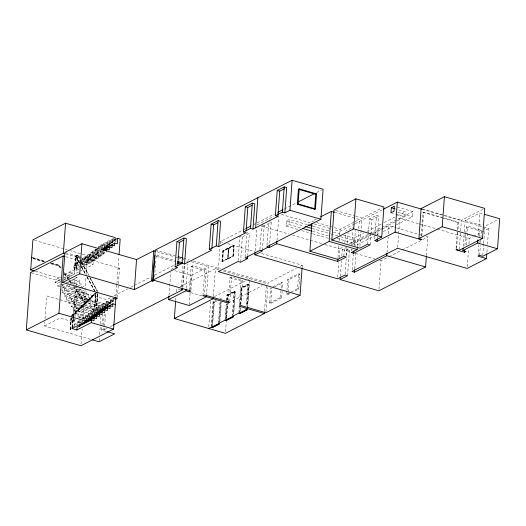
<?xml version="1.0" encoding="UTF-8"?>
<svg xmlns="http://www.w3.org/2000/svg" width="526" height="526" viewBox="0 0 526 526"><rect width="100%" height="100%" fill="white"/><g stroke="black" fill="none" stroke-linecap="round" stroke-linejoin="round"><path stroke-width="0.39" stroke-dasharray="2.63 1.97" d="M90.531 339.303L44.493 325.956L44.789 321.899M45.026 318.651L46.696 295.934L59.182 299.55M60.556 281.785L57.682 283.251L55.204 282.534L55.408 279.806L60.437 277.241M59.957 286.703L57.479 285.986L57.682 283.251M60.358 281.246L57.88 280.522L58.084 277.794L60.24 276.696M78.177 286.631L64.514 293.593L62.035 292.877L62.232 290.148L70.142 286.118M69.945 285.572L64.915 288.136L62.436 287.42L62.633 284.691L65.513 283.225M66.789 297.045L66.585 299.774L80.971 292.443L81.168 289.714L66.789 297.045L64.31 296.329L64.514 293.593M77.256 286.453L67.19 291.588L64.711 290.865L64.915 288.136M80.971 289.168L69.465 295.033L66.986 294.317L67.19 291.588M63.83 278.136L69.583 275.203L69.787 272.475L74.738 273.908L74.942 271.179L78.828 269.2L79.025 266.472L103.918 253.821L104.115 251.093L89.736 258.424L89.538 261.152L87.06 260.436L86.862 263.164L84.384 262.448L84.18 265.176L81.708 264.46L81.556 266.504M68.867 303.219L69.064 300.491L83.443 293.16L83.246 295.888L68.867 303.219L71.339 303.936L85.725 296.605L85.521 299.333L71.141 306.665L71.339 303.936M71.74 298.479L71.543 301.207L85.922 293.876L86.126 291.148L71.74 298.479L69.268 297.762L69.465 295.033M74.942 271.179L72.463 270.463L72.266 273.191L64.356 277.228M78.828 269.2L73.87 267.767L74.074 265.032L101.564 251.106M70.122 329.585L71.102 316.185M79.419 262.559L75.915 256.129L74.876 270.325L74.468 270.331L75.514 256.136L77.861 255.143L79.419 257.996M70.28 329.48L71.122 318.013M74.468 270.331L75.652 256.333L77.861 255.143M70.372 329.631L71.214 318.164M74.718 270.403L75.744 256.484L77.841 255.412L76.816 269.332L76.415 269.338L77.434 255.419L79.617 259.035M70.523 329.546L71.365 318.085M71.26 283.567L74.14 282.1L74.337 279.372L72.483 278.833M71.937 328.526L72.141 325.798L81.491 321.031M74.074 265.032L76.553 265.755L76.75 263.026L79.623 261.56M72.128 327.744L73.029 315.462L97.507 292.18L96.501 305.823L96.909 305.816L97.895 292.417M73.416 310.116L73.62 307.388L88 300.057L87.796 302.785L73.416 310.116L75.895 310.833L90.275 303.502L90.078 306.231L75.698 313.562L75.895 310.833M73.818 304.659L74.021 301.924L88.401 294.593L88.197 297.321L73.818 304.659L76.296 305.376L90.676 298.045L90.479 300.773L76.092 308.105L76.296 305.376M72.279 327.731L73.088 316.691M76.415 269.338L77.611 255.071M72.43 327.001L73.153 317.171M73.278 315.534L73.048 315.192L96.804 292.206M76.664 269.411L77.703 255.222L79.65 258.792M72.588 326.922L73.311 317.093M44.493 325.956L60.036 318.033L73.101 321.82L73.344 318.559M73.403 317.743L74.955 296.572L76.513 295.783L104.227 303.818M76.513 295.783L74.659 321.024L73.416 320.669L73.66 317.408M73.719 316.593L75.626 290.641L106.587 299.623L110.236 297.762M76.415 285.546L76.618 282.817L74.14 282.1M70.346 283.389L76.816 280.088L77.02 277.36L75.777 276.998M74.666 325.831L74.817 323.786L80.57 320.853M79.426 261.014L79.229 263.743L76.75 263.026M75.501 285.368L79.091 283.534L79.294 280.805L76.816 280.088M80.373 320.308L77.493 321.774L77.296 324.503L74.817 323.786M99.809 250.021L82.102 259.002L81.905 261.731L96.284 254.4L96.488 251.671L98.96 252.388L99.164 249.659M93.713 312.944L82.924 318.447L77.973 317.007L78.17 314.278L96.442 304.968L98.914 305.685L109.704 300.188M78.374 311.55L78.571 308.821L92.951 301.49L92.754 304.219L78.374 311.55L80.853 312.266L95.232 304.935L95.028 307.664L80.649 315.002L80.853 312.266M79.091 283.534L81.569 284.25L81.372 286.979L82.608 287.341M77.493 321.774L79.972 322.491L80.123 320.446M99.144 249.751L84.785 256.99L84.581 259.719L82.102 259.002M82.753 319.118L82.852 317.75L96.238 310.971M84.785 256.99L87.257 257.707L87.461 254.978L98.244 249.482M81.037 344.135L82.161 328.881M82.628 322.458L85.988 276.768M86.047 275.959L87.533 255.675L70.366 250.698M73.338 286.848L84.121 302.207L84.508 302.009L84.554 301.326L74.718 287.301M88.256 260.429L88.453 257.701L90.932 258.424L91.129 255.689L93.608 256.412L93.806 253.683L96.284 254.4M98.474 309.143L85.528 315.738L85.33 318.473L82.852 317.75M97.33 249.304L90.137 252.967L89.939 255.695L87.461 254.978M101.59 306.947L88.204 313.733L88.006 316.461L85.528 315.738M102.485 251.283L92.412 256.418L92.214 259.147L89.736 258.424M96.409 249.127L92.813 250.955L92.615 253.683L90.137 252.967M63.955 279.411L93.01 264.598L93.411 259.14L95.883 259.857L96.087 257.129L98.566 257.845L98.763 255.117L101.242 255.833L101.439 253.105L103.918 253.821M103.826 305.119L90.886 311.721L90.682 314.449L88.204 313.733M92.412 256.418L94.89 257.135L95.094 254.406L97.566 255.123L97.77 252.395L100.249 253.111L100.446 250.383M95.495 248.943L95.291 251.678L92.813 250.955M93.411 311.754L93.562 309.709L107.225 302.739M95.988 292.89L94.811 306.888L95.581 292.897M94.562 306.816L95.739 292.818M94.811 306.888L95.791 293.482M96.087 309.742L96.442 304.968M100.696 246.97L100.847 244.925L113.794 238.324M96.501 305.823L97.665 292.101M96.751 305.895L97.777 291.976M98.763 307.73L98.914 305.685M99.171 340.979L99.407 337.731M99.651 334.483L100.361 324.752M100.427 323.937L101.018 315.824M106.199 331.413L101.59 330.078L102.728 314.601M101.59 330.078L103.142 329.283L103.385 326.028M103.444 325.213L104.279 313.812M103.142 329.283L104.385 329.644L105.581 313.358M106.291 303.601L106.587 299.623M115.95 296.638L116.844 284.467M116.904 283.652L118.935 256.063M117.39 297.466L118.343 284.487M118.403 283.672L119.534 268.253L65.691 252.651M154.559 277.156L156.169 255.163L175.421 260.745M169.03 295.513L170.759 271.981M175.677 300.688L175.914 297.446M176.328 291.766L176.572 288.518L180.464 289.648M181.431 287.018L183.107 264.216M182.667 287.387L184.337 264.663M182.923 287.038L184.541 265.051M186.086 288.38L187.874 264.032M189.445 290.174L191.175 266.557L192.733 265.761L206.356 269.713L204.561 294.146M189.255 304.685L190.149 292.515M190.386 289.274L191.398 275.479L208.572 266.721L206.547 294.31M190.938 290.194L192.733 265.761M202.951 295.75L204.798 270.502L206.356 269.713M208.776 326.856L210.683 300.892M213.405 296.296L215.43 268.707L219.329 269.838M211.189 327.192L213.043 301.944L215.943 300.464M211.623 326.482L213.418 302.055L216.317 300.576M212.182 327.474L214.036 302.233L216.212 301.122M212.609 325.107L214.286 302.305L216.456 301.194M218.362 269.969L220.032 247.246M220.269 244.005L220.453 241.565L242.289 230.434M221.952 261.678L222.754 250.764L233.636 245.215L233.084 256.208L221.952 261.678L232.946 256.011L233.445 256.155L234.201 245.787L233.708 245.642L228.501 248.298L227.738 258.667L228.238 258.812L233.445 256.155M222.202 261.751L223.004 250.836L233.886 245.287M223.136 251.027L222.623 261.475L227.83 258.818L228.593 248.45L223.136 251.027L228.593 248.45M222.623 261.475L223.386 251.099M218.441 323.497L220.052 301.503M218.934 321.971L220.427 301.615M219.434 323.779L221.045 301.792M219.855 321.412L221.295 301.865M228.343 248.377L227.83 258.818M228.238 258.812L228.994 248.436L234.201 245.787M225.01 320.143L226.206 303.857M226.443 300.602L226.864 294.902L234.116 291.2L235.352 291.562L233.675 314.364M225.503 318.625L226.575 303.962M226.818 300.708L227.239 295.007L234.484 291.312L232.748 314.929M226.002 320.433L227.199 304.146M227.495 300.07L227.857 295.185L235.102 291.489L233.248 316.737M226.43 318.059L227.502 303.403M227.745 300.142L228.1 295.257L235.352 291.562M225.569 331.728L226.344 321.182M226.581 317.934L227.594 304.14M228.238 301.418L229.974 277.8L231.525 277.011L242.677 280.24L240.882 304.672M233.636 245.215L233.084 256.208M232.946 256.011L233.708 245.642M229.737 301.437L231.525 277.011M232.262 316.448L234.116 291.2M238.1 260.686L239.895 236.253L242.368 236.97L249.363 233.406L247.753 255.393M240.52 262.218L242.368 236.97M238.811 313.108L239.225 307.408M239.264 306.277L241.118 281.035L242.677 280.24M239.238 312.405L239.6 307.519M239.836 304.258L241.033 287.972L248.285 284.277L246.727 305.448M239.797 313.397L240.218 307.697M240.454 304.436L241.651 288.149L248.903 284.454L247.286 306.441M240.224 311.024L240.467 307.769M240.704 304.508L241.901 288.222L249.153 284.527L247.536 306.513M245.096 257.115L246.891 232.689L249.363 233.406M246.359 305.343L247.91 284.165L249.153 284.527M247.693 306.237L249.6 280.273M255.228 250.81L256.839 228.902M259.936 249.548L261.672 225.93M262.415 250.264L264.21 225.838L271.206 222.268L269.588 244.261M266.991 245.169L268.668 222.366M264.493 311.103L266.399 285.138M265.926 311.938L267.714 287.59M267.951 284.349L268.069 282.725L296.447 268.253M269.575 302.976L270.68 287.965L271.916 288.32L270.811 303.331L269.575 302.976L280.457 297.427L281.693 297.788L282.16 291.463M277.011 240.487L278.859 215.331M280.457 297.427L281.561 282.416L282.797 282.771L282.39 288.307M297.703 229.448L285.96 226.042L286.328 220.992L289.359 219.447L307.467 224.694M285.96 226.042L288.991 224.497L289.359 219.447M290.089 293.508L287.913 294.613L286.677 294.258L286.907 291.095M286.966 290.306L287.775 279.247L298.663 273.698L299.899 274.053L298.801 289.063L292.995 292.022M287.913 294.613L288.031 293.035M288.084 292.246L289.017 279.602L299.899 274.053M291.029 292.035L297.558 288.708L298.663 273.698M302.154 266.912L302.272 265.288L260.574 253.197M338.008 257.714L338.895 245.471M339.244 240.691L339.618 235.806M339.678 234.99L340.098 229.316L354.373 222.038M337.738 277.215L338.816 262.605M339.171 257.74L339.829 248.811L344.214 246.576M340.335 276.308L341.473 260.889M341.828 256.024L342.301 249.534L346.68 247.299M343.84 256.307L344.497 247.345M344.852 242.46L345.391 235.129M346.43 255.393L346.969 248.062M347.331 243.176L348.107 232.591M345.102 274.237L346.24 258.766M346.476 255.505L346.897 249.804L349.698 248.377M347.522 275.769L349.376 250.527L352.17 249.1M351.342 250.909L351.46 249.285M351.815 244.399L352.834 230.552M352.893 229.737L353.071 227.291L345.694 231.059M337.002 238.416L353.367 243.157L353.735 238.107L363.913 232.919M352.157 269.858L353.294 254.387M354.294 245.116L355.372 230.454M354.754 268.944L355.892 253.473M357.404 246.26L358.476 231.657M358.712 228.415L359.37 219.487L335.253 212.497M359.929 246.536L362.013 218.139L382.468 207.711M367.621 244.182L368.338 234.405M368.397 233.59L369.476 218.934L376.465 215.364L378.944 216.087L377.333 238.074M370.094 244.899L370.81 235.122M370.876 234.313L371.948 219.651L378.944 216.087M374.736 238.982L376.465 215.364M378.983 289.168L381.074 260.771L388.372 257.05M387.044 252.493L388.181 237.075M388.418 233.833L389.01 225.72L395.993 227.738M397.636 247.47L399.786 218.244L418.551 223.681M396.979 220.92L404.974 216.844L405.342 211.794L395.236 208.861M396.453 224.799L412.515 216.607L412.884 211.564L395.144 206.416M421.352 235.648L423.062 212.366L423.608 212.09L458.514 222.209L457.929 230.237M421.839 236.174L423.608 212.09M426.408 255.616L427.783 236.956L426.231 236.509M456.088 248.173L457.975 222.485L458.514 222.209M456.575 248.699L457.87 231.039M459.264 249.469L460.579 231.618M460.638 230.809L461.414 220.262L484.729 208.375M463.209 246.49L464.221 232.696M464.28 231.887L465.115 220.525L479.883 212.997L482.934 213.878M464.931 245.721L465.766 234.32M465.832 233.505L466.306 226.995L467.864 226.2L481.487 230.151L481.007 236.667M466.483 244.932L467.864 226.2M467.279 266.846L468.627 248.528M468.975 243.821L469.37 238.416L472.94 236.595M478.213 235.714L479.883 212.997M478.075 256.188L478.916 244.787M478.976 243.972L479.153 241.526M479.515 236.641L479.929 230.94L481.487 230.151M479.633 255.393L480.35 245.622M480.586 242.368L480.771 239.922M482.789 255.485L483.624 244.123M483.683 243.308L484.933 226.272L498.293 219.46M486.905 252.237L487.26 247.463M487.49 244.274L488.641 228.586L484.709 227.449M71.332 316.527L95.009 293.462M71.49 316.448L95.16 293.383M71.687 315.62L94.864 293.199M71.838 315.541L95.022 293.12M96.962 292.127L73.048 315.192M51.075 263.204L59.247 265.262L61.128 267.931M50.246 263.657L59.201 265.946L51.416 263.684M111.834 239.968L98.171 246.937L100.65 247.654M98.369 247.476L105.562 243.814M106.278 243.446L108.435 242.348M97.132 248.759L102.886 245.826M103.602 245.458L105.759 244.36M100.203 247.838L103.083 246.372M115.102 241.618L116.555 240.875M80.149 260.646L100.006 250.567M80.346 261.192L91.129 255.689M87.257 257.707L101.367 250.56M81.385 262.645L93.608 256.412M76.553 265.755L79.426 264.289M80.143 263.92L104.759 251.454M73.87 267.767L79.623 264.834M80.346 264.466L98.763 255.117M94.89 257.135L104.957 252M81.708 264.46L106.594 251.809M64.553 274.493L72.463 270.463M86.862 263.164L101.242 255.833M64.751 275.039L69.787 272.475M84.18 265.176L98.566 257.845M81.504 267.188L95.883 259.857M57.88 280.522L60.76 279.056M55.204 282.534L60.24 279.97M63.436 280.319L72.062 275.92L69.583 275.203M57.479 285.986L61.075 284.152M66.23 282.856L77.02 277.36M62.114 285.605L64.994 284.132M67.867 282.666L74.337 279.372M62.436 287.42L67.466 284.855M61.917 288.333L67.67 285.401M72.825 284.106L79.294 280.805M73.739 284.283L76.618 282.817M64.711 290.865L72.621 286.834M62.035 292.877L75.698 285.914M77.973 286.085L81.569 284.25M66.986 294.317L80.649 287.347M64.31 296.329L81.168 287.814M81.865 287.466L85.33 285.697M117.982 269.049L119.534 268.253M69.268 297.762L83.647 290.431L86.126 291.148M154.618 255.958L156.169 255.163M84.167 301.523L84.554 301.326M71.51 316.172L73.298 315.265M72.082 316.146L73.43 315.455M113.886 295.901L127.759 288.827M130.678 287.341L133.597 285.848M134.327 285.48L150.383 277.287M154.762 275.059L176.664 263.894M243.019 230.066L245.201 228.948M253.21 224.865L274.316 214.102M284.507 208.907L296.888 202.595M316.54 192.575L321.636 189.978M257.135 224.845L273.882 216.304M110.421 299.82L112.577 298.722M77.973 317.007L109.901 300.734M170.937 269.549L174.514 267.721M186.677 261.521L188.111 260.791M73.416 320.669L75.501 319.604M78.966 317.835L83.128 315.718L80.649 315.002M73.101 321.82L74.659 321.024M97.474 309.696L98.914 308.959M81.609 319.032L93.562 312.983M83.246 318.841L90.88 314.995M83.443 319.387L87.763 317.185M86.764 317.737L88.204 317.007M84.364 319.565L85.804 318.828M79.972 322.491L82.852 321.024M79.452 323.405L83.049 321.57M180.168 286.683L215.43 268.707M316.369 219.013L312.089 221.196L313.647 221.643M104.385 329.644L107.304 328.152M110.223 326.666L112.413 325.548M355.089 221.67L359.37 219.487M354.458 223.971L339.928 231.381L333.681 229.566M355.188 223.603L382.797 209.526M214.457 296.625L245.405 280.851M248.279 279.385L249.719 278.649M247.91 284.165L240.665 287.867L241.901 288.222M366.819 231.44L381.357 224.023M384.263 222.544L396.624 216.245M397.347 215.87L405.342 211.794M228.376 302.963L262.198 285.717M300.09 266.399L302.272 265.288M349.33 243.965L412.884 211.564M353.367 243.157L371.54 233.892M372.263 233.524L396.249 221.295M351.789 244.695L370.764 235.023M373.684 233.531L389.01 225.72M272.856 286.854L281.561 282.416M274.815 286.841L282.797 282.771M376.018 235.221L354.846 246.01L355.221 240.961L340.342 236.647M376.748 234.846L380.397 232.985M383.316 231.499L395.723 225.167M286.677 294.258L290.299 292.403M270.811 303.331L281.693 297.788M389.102 256.675L401.509 250.35M402.239 249.981L427.783 236.956M473.65 236.233L488.641 228.586M465.115 220.525L482.644 225.608M422.667 209.026L461.414 220.262M421.727 209.19L483.92 227.219M423.062 212.366L441.682 217.764M442.458 217.988L457.975 222.485M466.306 226.995L479.929 230.94M397.86 212.359L412.515 216.607M390.976 212.787L394.862 213.911M395.637 214.141L404.974 216.844M419.334 223.912L436.534 228.895M437.316 229.126L469.37 238.416M369.476 218.934L371.948 219.651M396.768 227.968L422.352 235.385M335.562 210.472L355.011 216.107M355.786 216.337L362.013 218.139M316.757 222.551L329.204 226.154M329.98 226.384L340.098 229.316M281.325 214.391L311.017 222.998M314.14 223.905L329.769 228.435M312.977 226.292L328.717 230.855M333.438 232.222L339.737 234.05M343.623 235.175L353.735 238.107M286.328 220.992L304.337 226.213M312.161 228.481L330.17 233.702M330.953 233.925L339.559 236.424M288.991 224.497L300.8 227.916M312.602 231.341L329.131 236.135M301.615 230.579L311.793 233.531M312.575 233.754L330.578 238.975M269.345 221.729L271.206 222.268M261.731 225.115L264.21 225.838M346.897 249.804L349.376 250.527M261.863 226.213L288.636 233.978M292.574 235.115L324.075 244.248M324.864 244.478L339.829 248.811M342.301 249.534L350.835 252.007M355.484 253.354L374.867 258.97M379.522 260.324L381.074 260.771M220.453 241.565L224.385 242.71M227.534 243.623L255.064 251.606M228.501 248.298L228.994 248.436M287.775 279.247L289.017 279.602M297.558 288.708L298.801 289.063M155.282 250.028L177.367 256.432M183.679 258.259L189.196 259.864M193.141 261.001L220.749 269.003M223.905 269.923L268.069 282.725M156.827 251.717L174.632 256.879M175.408 257.102L177.729 257.779M178.505 258.003L183.922 259.574M191.26 261.698L208.572 266.721M223.221 270.969L266.518 283.514M156.156 256.405L175.408 261.981M191.175 266.557L204.798 270.502M229.974 277.8L241.118 281.035M100.847 244.925L103.326 245.642M174.869 270.686L191.398 275.479M96.113 249.127L97.968 249.666M226.864 294.902L228.1 295.257M34.473 240.29L67.249 249.791M75.514 256.136L79.65 263.348M220.295 298.249L221.531 298.61M65.691 253.894L81.254 258.404M82.03 258.628L93.207 261.869M190.596 292.587L202.286 295.974M65.513 256.629L93.01 264.598M213.043 301.944L214.286 302.305M32.001 257.359L44.46 260.975M51.463 263.007L59.247 265.262M33.171 258.01L44.848 261.396M32.73 258.273L44.408 261.652M33.118 258.693L44.02 261.856M35.4 271.219L58.084 277.794M31.284 272.816L55.408 279.806M78.69 288.991L81.168 289.714M60.779 284.152L62.633 284.691M80.971 292.443L83.443 293.16M85.922 293.876L88.401 294.593M83.246 295.888L85.725 296.605M88.197 297.321L90.676 298.045M60.378 289.609L62.232 290.148M85.521 299.333L88 300.057M90.479 300.773L92.951 301.49M74.955 296.572L103.444 304.83M87.796 302.785L90.275 303.502M92.754 304.219L95.232 304.935M96.238 307.697L98.717 308.414M90.078 306.231L95.028 307.664M66.585 299.774L69.064 300.491M71.543 301.207L74.021 301.924M59.964 299.781L95.857 310.182M93.562 309.709L96.041 310.425M92.352 309.676L97.31 311.116M90.886 311.721L93.358 312.437M71.141 306.665L73.62 307.388M76.092 308.105L78.571 308.821M75.698 313.562L78.17 314.278M72.141 325.798L74.62 326.514M64.402 272.606L69.09 279.286M69.563 279.957L72.371 283.961M58.859 265.459L61.207 268.799M64.356 273.29L71.983 284.158M73.725 286.65L84.508 302.009M58.813 266.143L61.154 269.483M64.435 274.158L68.656 280.167M69.123 280.831L71.464 284.171M81.359 261.567L89.144 275.848M89.532 276.558L97.704 291.555M81.596 262.362L88.269 274.552M90.156 278.07L97.547 291.634M81.55 262.579L88.118 274.631M90.045 278.182L97.001 290.937M81.366 266.13L85.646 273.98M87.198 276.834L94.595 290.405M81.596 266.919L85.554 274.125M87.046 276.913L95.213 291.851M75.744 256.484L79.604 263.572M81.537 267.116L85.403 274.204M86.948 277.044L95.055 291.93"/><path stroke-width="0.79" d="M115.891 297.446L113.57 329.092L80.919 345.74L26.3 329.907L30.508 272.593L63.159 255.945L64.731 256.399M34.617 270.995L30.712 269.858L31.56 258.24L31.948 258.042L32.001 257.359L31.613 257.562L32.914 239.836L65.559 223.195L115.227 237.594L115.03 240.323L112.15 241.789M26.3 329.907L58.951 313.259L63.159 255.945M30.712 269.858L63.357 253.216L65.559 223.195M109.5 302.917L113.097 301.082L113.3 298.354L115.773 299.07L117.331 298.281L62.706 282.442L64.915 252.421L81.931 243.742L136.556 259.581L153.73 250.823L155.275 251.27M62.706 282.442L79.728 273.77L81.931 243.742M96.83 315.876L71.937 328.526L76.895 329.96L77.092 327.231L91.478 319.9L93.95 320.617L94.154 317.888L96.633 318.605L96.83 315.876L99.309 316.599L99.506 313.864L101.985 314.587L102.189 311.859L104.661 312.575L104.865 309.847L107.343 310.564L107.541 307.835L110.019 308.552L110.217 305.823L112.695 306.54L112.899 303.811L115.372 304.528M79.669 326.587L79.774 325.219L94.154 317.888M82.352 324.575L82.451 323.214M76.895 329.96L91.274 322.629L91.478 319.9M88.802 318.638L91.675 317.171L91.879 314.443L94.351 315.159L94.555 312.431L97.034 313.148L97.231 310.419L99.71 311.136L99.907 308.407L102.386 309.13L102.59 306.395L105.062 307.118L105.266 304.39L107.745 305.106L107.942 302.378L110.421 303.094L110.618 300.366L113.097 301.082M101.689 249.692L101.84 247.647L104.319 248.364L104.516 245.635L106.995 246.352L107.199 243.623L109.671 244.34L109.875 241.612L112.354 242.328L112.551 239.6L115.03 240.323M106.646 251.132L106.798 249.081L109.27 249.804L109.474 247.069L111.953 247.792L112.15 245.063L114.629 245.78L114.826 243.051L117.305 243.768L117.706 238.311L120.184 239.028L119.054 254.446M79.728 273.77L134.347 289.602L136.556 259.581M134.347 289.602L151.527 280.845L153.73 250.823M151.527 280.845L152.764 281.206L154.618 255.958M168.971 296.322L168.728 299.57L185.908 290.812L189.321 291.798L190.879 291.01L153.079 280.049L155.282 250.028L292.127 180.26L323.089 189.235L320.886 219.257L266.873 246.799L269.351 247.516L276.775 243.729L337.725 261.402L346.312 257.023L343.84 256.307L337.889 259.338L309.886 251.218L311.911 223.629M175.086 266.853L176.94 241.605L183.936 238.041L186.408 238.758L184.554 264.006L182.081 263.283L175.086 266.853L177.558 267.57L153.079 280.049M177.683 265.939L179.412 242.322L183.613 240.185M264.433 311.918L264.308 313.542L225.45 333.352L174.362 318.539L175.618 301.503M182.081 263.283L183.936 238.041M113.143 325.18L182.489 289.819L182.607 288.195M185.908 290.812L186.026 289.188M189.321 291.798L189.445 290.174M209.282 249.416L211.136 224.168L218.126 220.604L220.604 221.321L218.75 246.569L216.278 245.852L209.282 249.416L211.754 250.133L184.554 264.006M206.488 295.119L206.37 296.743L189.196 305.501L168.728 299.57M211.879 248.509L213.609 224.891L217.81 222.748M216.278 245.852L218.126 220.604M213.346 297.105L213.227 298.729L174.362 318.539M228.12 303.048L229.671 302.253L204.502 294.961L202.951 295.75L228.12 303.048L228.238 301.418M243.479 231.979L245.333 206.738L252.322 203.167L254.801 203.891L252.947 229.132L250.468 228.415L243.479 231.979L245.951 232.702L218.75 246.569M246.076 231.072L247.805 207.454L252.007 205.318M302.095 267.721L300.07 295.31L218.244 271.587L238.041 261.501L240.52 262.218L247.509 258.647L247.693 256.208M250.468 228.415L252.322 203.167M247.634 307.046L247.516 308.67L246.056 309.413L247.299 309.775L240.047 313.47L238.811 313.108L232.262 316.448L233.498 316.81L226.246 320.505L225.01 320.143L218.441 323.497L219.677 323.852L212.432 327.547L211.189 327.192L208.658 328.48M255.669 227.745L257.871 197.723M340.276 277.123L340.098 279.556L347.522 275.769L345.043 275.052L337.62 278.839L254.932 254.867L255.11 252.434M269.351 247.516L269.529 245.07M275.381 215.713L277.235 190.471L284.231 186.901L286.709 187.618L284.855 212.866L282.377 212.149L275.381 215.713L277.86 216.429L279.714 191.188L284.612 188.689M276.775 243.729L276.952 241.296M282.377 212.149L284.231 186.901M284.855 212.866L289.925 210.282L292.127 180.26M297.315 204.272L298.42 189.261L299.195 188.86L316.547 193.89L315.442 208.901L314.666 209.302L297.315 204.272L298.091 203.871L315.442 208.901M298.091 203.871L299.195 188.86M314.666 209.302L315.764 194.291L316.547 193.89M309.886 251.218L329.158 241.388L331.36 211.367L334.477 212.267M357.345 247.075L357.167 249.508L351.217 252.539L353.696 253.256L370.094 244.899L367.621 244.182L359.81 248.16L331.801 240.04L334.003 210.019L355.924 198.848L383.927 206.968L381.725 236.989L374.611 240.612L377.089 241.329L395.118 232.137L421.063 239.659L421.602 239.383L418.906 238.6L421.116 208.579L444.431 196.691L484.729 208.375L482.52 238.396L458.665 250.56M337.725 261.402L337.902 259.009M331.801 240.04L353.715 228.869L355.924 198.848M353.696 253.256L353.88 250.817M486.787 253.834L486.438 258.614L467.167 268.438L397.577 248.265L352.039 271.488L354.517 272.205L354.695 269.759M377.089 241.329L377.267 238.889M354.517 272.205L386.807 255.741L386.985 253.308M391.344 207.737L390.976 212.787L394 211.242L394.368 206.192L391.344 207.737L394.454 208.638M395.118 232.137L397.327 202.115L421.727 209.19M340.098 279.556L378.865 290.793L425.573 266.978L426.349 256.432M418.906 238.6L442.228 226.713L444.431 196.691M459.205 250.284L456.515 249.502L455.97 249.778L464.451 252.237L466.01 251.448L462.913 250.547L463.09 248.114M464.451 252.237L464.576 250.613M462.913 250.547L477.68 243.019L477.917 239.777M486.438 258.614L478.075 256.188L479.633 255.393L482.73 256.293L497.497 248.765L499.7 218.744L484.459 214.325M114.832 239.777L117.706 238.311M109.474 243.801L112.354 242.328M106.798 245.806L109.671 244.34M104.122 247.818L106.995 246.352M101.446 249.83L104.319 248.364M101.886 249.646L114.826 243.051M102.083 250.192L112.15 245.063M103.721 250.008L109.474 247.069M103.918 250.547L106.798 249.081M177.393 263.519L178.853 262.776M245.931 228.58L251.027 225.983M277.958 212.248L283.054 209.65M298.341 201.859L314.357 193.693M252.947 229.132L277.86 216.429M152.764 281.206L154.315 280.411M107.541 304.561L110.421 303.094M104.865 306.573L107.745 305.106M102.189 308.584L105.062 307.118M99.513 310.596L102.386 309.13M99.953 310.412L112.899 303.811M96.83 312.602L110.217 305.823M93.878 314.798L107.541 307.835M91.478 316.626L94.351 315.159M91.202 316.81L104.865 309.847M88.526 318.822L102.189 311.859M84.686 321.379L99.506 313.864M320.656 216.83L331.36 211.367M182.805 288.669L181.253 289.458L182.489 289.819M261.12 250.724L268.109 247.154M254.932 254.867L262.356 251.08L259.877 250.363L245.037 257.931L247.509 258.647M383.52 209.157L397.327 202.115M211.564 327.297L218.809 323.602M225.384 320.255L232.63 316.553M239.179 313.22L246.431 309.518M212.182 327.474L219.434 323.779M226.002 320.433L233.248 316.737M239.797 313.397L247.049 309.702M300.07 295.31L265.867 312.746L240.823 305.488L239.264 306.277L264.308 313.542M442.228 226.713L482.52 238.396M298.42 189.261L315.764 194.291M477.68 243.019L497.497 248.765M277.235 190.471L279.714 191.188M289.925 210.282L320.886 219.257M353.715 228.869L381.725 236.989M308.249 224.924L312.188 226.062M245.333 206.738L247.805 207.454M305.119 226.436L311.379 228.251M302.371 228.376L311.819 231.111M386.807 255.741L425.573 266.978M329.158 241.388L357.167 249.508M211.136 224.168L213.609 224.891M176.94 241.605L179.412 242.322M178.156 256.662L182.89 258.029M177.729 261.415L182.351 262.75M177.716 262.652L181.562 263.769M63.357 253.216L64.915 253.663M91.675 317.171L89.196 316.455L88.999 319.183L86.52 318.467L86.323 321.195L58.951 313.259M91.274 322.629L113.57 329.092M106.969 331.636L114.655 333.865L99.112 341.788L92.089 339.75M70.221 330.295L70.221 330.295M72.161 329.302L72.161 329.302"/></g></svg>
